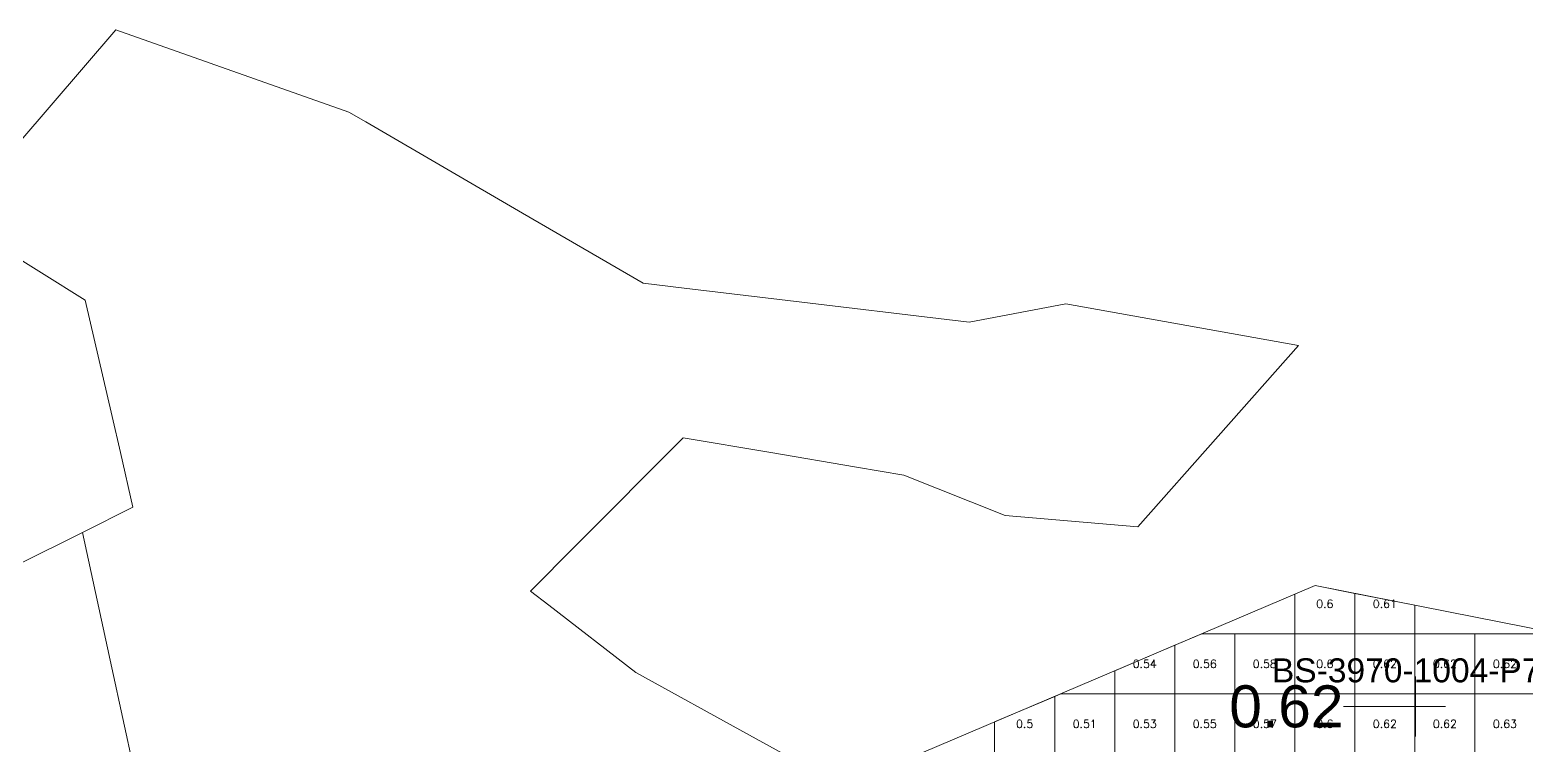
# Model space of a CAD drawing. Header units: inches. Extents: x 469775 to 470079, y 4349683 to 4349873.
# Drawn here: x 469834.14 to 469859.06, y 4349784.63 to 4349796.55 of the extents above; entities that cross this region are included whole.
import ezdxf
from ezdxf.enums import TextEntityAlignment as Align

# ---------------------------------------------------------------- set-up
doc = ezdxf.new("R2010")
doc.units = ezdxf.units.IN
doc.header["$MEASUREMENT"] = 0
for name, color, linetype, lineweight in [('0.500-1.000', 7, 'Continuous', 0), ('1.000-1.500', 7, 'Continuous', 0), ('点', 7, 'Continuous', 0), ('爆区方格网', 7, 'Continuous', 0), ('线条', 7, 'Continuous', 0), ('钻孔', 7, 'Continuous', 0)]:
    doc.layers.add(name, color=color, linetype=linetype, lineweight=lineweight)
doc.styles.add('3dmine_textStyle_1', font='txt.shx', dxfattribs={"height": 1, "bigfont": 'gbcbig.shx'})
doc.styles.add('3dmine_textStyle_2', font='arial.ttf', dxfattribs={"height": 1})

msp = doc.modelspace()

# ---------------------------------------------------------------- hatches: boundary and pattern name
at = {"layer": '钻孔', "linetype": 'Continuous', "lineweight": 0, "extrusion": (0, 1, 0)}
msp.add_hatch(color=4, dxfattribs=at).paths.add_polyline_path([(-469858.22, 3960.09), (-469857.22, 3960.09), (-469857.22, 3972.09), (-469858.22, 3972.09)], flags=0)

# ---------------------------------------------------------------- linework, layer by layer
at = {"color": 4, "linetype": 'Continuous', "lineweight": 0, "elevation": 1987.297}
msp.add_lwpolyline([(469837.3, 4349777.874), (469842.878, 4349781.034), (469847.681, 4349783.943), (469855.547, 4349787.292), (469859.965, 4349786.419), (469865.187, 4349784.317), (469869.485, 4349784.222), (469872.956, 4349784.858), (469874.58, 4349781.706), (469870.408, 4349779.03), (469874.262, 4349774.922), (469876.69, 4349772.16), (469874.272, 4349770.414), (469866.414, 4349769.254), (469861.845, 4349771.213), (469856.754, 4349771.099), (469852.439, 4349771.326), (469850.168, 4349770.343), (469847.292, 4349769.245), (469845.59, 4349771.971), (469846.044, 4349775.075), (469840.744, 4349776.814), (469837.3, 4349777.874), (469837.3, 4349777.874)], dxfattribs=at)
at = {"layer": '0.500-1.000'}
msp.add_lwpolyline([(469836.417, 4349781.702), (469835.502, 4349785.924), (469835.502, 4349785.924), (469835.013, 4349788.178), (469835.855, 4349788.598), (469835.646, 4349789.508), (469835.507, 4349790.108), (469835.06, 4349792.05), (469835.06, 4349792.05), (469832.873, 4349793.417), (469835.568, 4349796.553), (469839.45, 4349795.182), (469839.451, 4349795.182), (469839.732, 4349795.019), (469839.799, 4349794.98), (469842.343, 4349793.501), (469844.355, 4349792.332), (469844.355, 4349792.332), (469844.355, 4349792.332), (469845.036, 4349792.251), (469846.623, 4349792.062), (469849.787, 4349791.685), (469849.787, 4349791.685), (469851.394, 4349791.987), (469855.273, 4349791.296), (469852.597, 4349788.271), (469850.384, 4349788.458), (469850.383, 4349788.458), (469848.698, 4349789.131), (469847.908, 4349789.266), (469846.482, 4349789.508), (469845.018, 4349789.757), (469843.233, 4349787.96), (469842.477, 4349787.199), (469842.781, 4349786.965), (469844.233, 4349785.846), (469846.125, 4349784.802), (469847.681, 4349783.943)], dxfattribs=at)
at = {"layer": '1.000-1.500'}
msp.add_lwpolyline([(469836.177, 4349781.654), (469830.523, 4349782.177), (469830.523, 4349782.177), (469829.511, 4349782.114), (469828.663, 4349782.061), (469828.355, 4349783.26), (469828.355, 4349783.26), (469828.126, 4349784.148), (469828.126, 4349784.148), (469826.738, 4349789.546), (469828.501, 4349790.032), (469830.688, 4349788.666), (469830.688, 4349788.666), (469830.688, 4349788.666), (469832.886, 4349787.119), (469835.013, 4349788.178), (469835.502, 4349785.924), (469836.417, 4349781.702), (469836.417, 4349781.702), (469836.433, 4349781.63), (469836.177, 4349781.654)], close=True, dxfattribs=at)
at = {"layer": '点', "color": 4, "linetype": 'Continuous', "lineweight": 0, "elevation": 3972.09}
for points in [[(469857.22, 4349784.78), (469857.22, 4349785.78)], [(469857.72, 4349785.28), (469856.72, 4349785.28)]]:
    msp.add_lwpolyline(points, dxfattribs=at)
at = {"layer": '爆区方格网', "color": 4, "linetype": 'Continuous', "lineweight": 0, "elevation": 3972.21}
for points in [[(469856.209, 4349787.161), (469856.209, 4349786.488), (469855.209, 4349786.488), (469855.209, 4349787.148), (469855.547, 4349787.292), (469856.209, 4349787.161)], [(469857.209, 4349786.964), (469857.209, 4349786.488), (469856.209, 4349786.488), (469856.209, 4349787.161), (469857.209, 4349786.964)], [(469853.209, 4349785.488), (469852.209, 4349785.488), (469852.209, 4349785.871), (469853.209, 4349786.297), (469853.209, 4349785.488)], [(469854.209, 4349785.488), (469853.209, 4349785.488), (469853.209, 4349786.297), (469853.659, 4349786.488), (469854.209, 4349786.488), (469854.209, 4349785.488)], [(469855.209, 4349785.488), (469854.209, 4349785.488), (469854.209, 4349786.488), (469855.209, 4349786.488), (469855.209, 4349785.488)], [(469856.209, 4349785.488), (469855.209, 4349785.488), (469855.209, 4349786.488), (469856.209, 4349786.488), (469856.209, 4349785.488)], [(469857.209, 4349785.488), (469856.209, 4349785.488), (469856.209, 4349786.488), (469857.209, 4349786.488), (469857.209, 4349785.488)], [(469858.209, 4349785.488), (469857.209, 4349785.488), (469857.209, 4349786.488), (469858.209, 4349786.488), (469858.209, 4349785.488)], [(469859.209, 4349785.488), (469858.209, 4349785.488), (469858.209, 4349786.488), (469859.209, 4349786.488), (469859.209, 4349785.488)], [(469851.209, 4349784.488), (469850.209, 4349784.488), (469850.209, 4349785.02), (469851.209, 4349785.445), (469851.209, 4349784.488)], [(469852.209, 4349784.488), (469851.209, 4349784.488), (469851.209, 4349785.445), (469851.31, 4349785.488), (469852.209, 4349785.488), (469852.209, 4349784.488)], [(469853.209, 4349784.488), (469852.209, 4349784.488), (469852.209, 4349785.488), (469853.209, 4349785.488), (469853.209, 4349784.488)], [(469854.209, 4349784.488), (469853.209, 4349784.488), (469853.209, 4349785.488), (469854.209, 4349785.488), (469854.209, 4349784.488)], [(469855.209, 4349784.488), (469854.209, 4349784.488), (469854.209, 4349785.488), (469855.209, 4349785.488), (469855.209, 4349784.488)], [(469856.209, 4349784.488), (469855.209, 4349784.488), (469855.209, 4349785.488), (469856.209, 4349785.488), (469856.209, 4349784.488)], [(469857.209, 4349784.488), (469856.209, 4349784.488), (469856.209, 4349785.488), (469857.209, 4349785.488), (469857.209, 4349784.488)], [(469858.209, 4349784.488), (469857.209, 4349784.488), (469857.209, 4349785.488), (469858.209, 4349785.488), (469858.209, 4349784.488)], [(469859.209, 4349784.488), (469858.209, 4349784.488), (469858.209, 4349785.488), (469859.209, 4349785.488), (469859.209, 4349784.488)]]:
    msp.add_lwpolyline(points, dxfattribs=at)
at = {"layer": '线条', "color": 4, "linetype": 'Continuous', "lineweight": 0, "elevation": 3972.09}
msp.add_lwpolyline([(469857.22, 4349785.28), (469857.22, 4349785.28), (469857.22, 4349785.28)], dxfattribs=at)
at = {"layer": '钻孔', "color": 4, "linetype": 'Continuous', "lineweight": 0}
for elevation in [3972.09, 3960.09]:
    msp.add_lwpolyline([(469857.22, 4349785.28), (469856.02, 4349785.28)], dxfattribs=dict(at, elevation=elevation))

# ---------------------------------------------------------------- texts
at = {"color": 4, "linetype": 'Continuous', "lineweight": 0, "style": '3dmine_textStyle_1'}
for s, p in [('0.6', (469855.709, 4349786.988, 3972.21)), ('0.61', (469856.709, 4349786.988, 3972.21)), ('0.54', (469852.709, 4349785.988, 3972.21)), ('0.56', (469853.709, 4349785.988, 3972.21)), ('0.58', (469854.709, 4349785.988, 3972.21)), ('0.6', (469855.709, 4349785.988, 3972.21)), ('0.62', (469856.709, 4349785.988, 3972.21)), ('0.62', (469857.709, 4349785.988, 3972.21)), ('0.62', (469858.709, 4349785.988, 3972.21)), ('0.5', (469850.709, 4349784.988, 3972.21)), ('0.51', (469851.709, 4349784.988, 3972.21)), ('0.53', (469852.709, 4349784.988, 3972.21)), ('0.55', (469853.709, 4349784.988, 3972.21)), ('0.57', (469854.709, 4349784.988, 3972.21)), ('0.6', (469855.709, 4349784.988, 3972.21)), ('0.62', (469856.709, 4349784.988, 3972.21)), ('0.62', (469857.709, 4349784.988, 3972.21)), ('0.63', (469858.709, 4349784.988, 3972.21))]:
    msp.add_text(s, height=0.1333, dxfattribs=at).set_placement(p, align=Align.MIDDLE_CENTER)
at = {"layer": '钻孔', "color": 138, "linetype": 'Continuous', "lineweight": 0, "true_color": 0x004c4c, "style": '3dmine_textStyle_2'}
msp.add_text('BS-3970-1004-P76', height=0.4, dxfattribs=at).set_placement((469857.22, 4349785.68, 3972.09), align=Align.CENTER)
at = {"layer": '钻孔', "color": 4, "linetype": 'Continuous', "lineweight": 0, "style": '3dmine_textStyle_2'}
msp.add_text('0.62', height=0.7, dxfattribs=at).set_placement((469856.02, 4349785.28, 3966.09), align=Align.MIDDLE_RIGHT)

doc.saveas('drawing.dxf')
